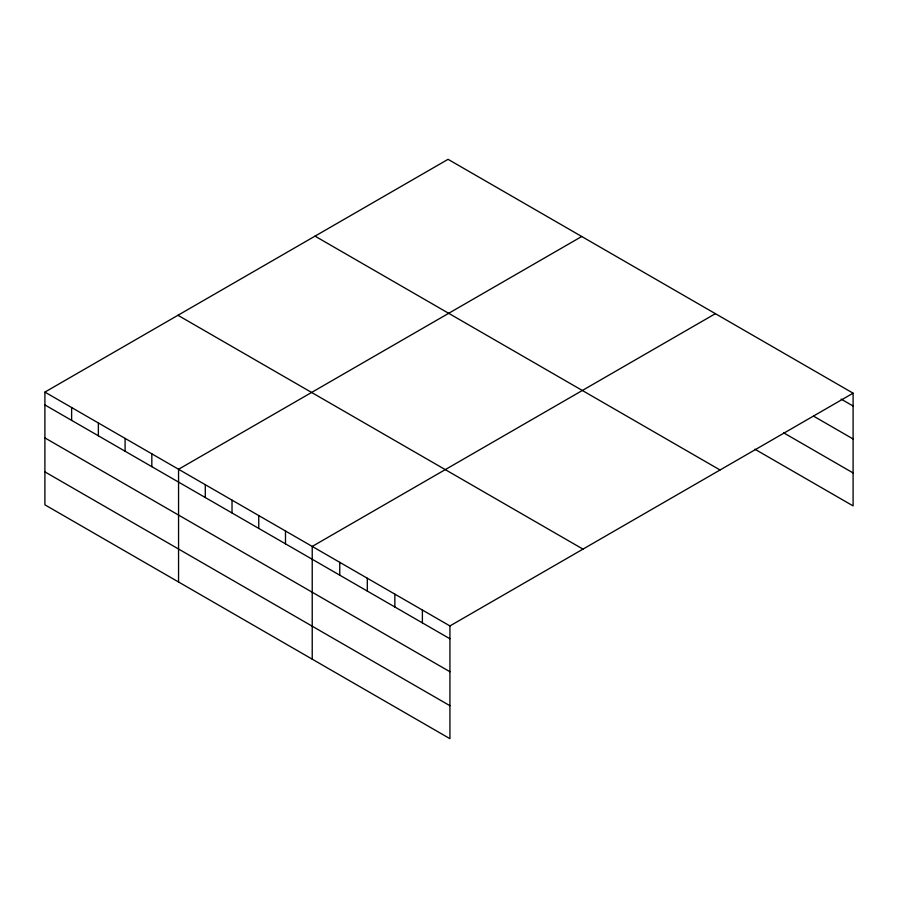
<?xml version="1.0" encoding="UTF-8"?>
<svg xmlns="http://www.w3.org/2000/svg" width="898" height="898" viewBox="0 0 898 898"><rect width="100%" height="100%" fill="white"/><g stroke="black" fill="none" stroke-linecap="round" stroke-linejoin="round"><path stroke-width="1.35" d="M44.9 392.1L449.932 625.94L449.932 738.672L44.9 504.822L44.9 392.1L448.068 159.328L853.1 393.178L853.1 505.9L754.904 449.213M581.724 236.5L178.556 469.272L178.556 581.994M715.392 313.671L312.223 546.433L312.223 659.166M449.932 625.94L853.1 393.178M841.123 399.094L853.1 406.008M813.588 416.156L853.1 438.976M783.651 432.836L853.1 472.932M315.018 236.14L720.05 469.991M177.95 315.288L582.982 549.127M44.9 404.931L449.932 638.781M44.9 437.898L449.932 671.738M44.9 471.865L449.932 705.705M422.386 610.045L422.386 622.875M394.851 594.139L394.851 606.969M367.304 578.233L367.304 591.075M339.758 562.339L339.758 575.169M285.485 530.999L285.485 543.84M258.759 515.564L258.759 528.406M232.021 500.13L232.021 512.971M205.294 484.707L205.294 497.537M151.829 453.838L151.829 466.668M125.091 438.404L125.091 451.234M98.365 422.969L98.365 435.799M71.627 407.535L71.627 420.365"/></g></svg>
